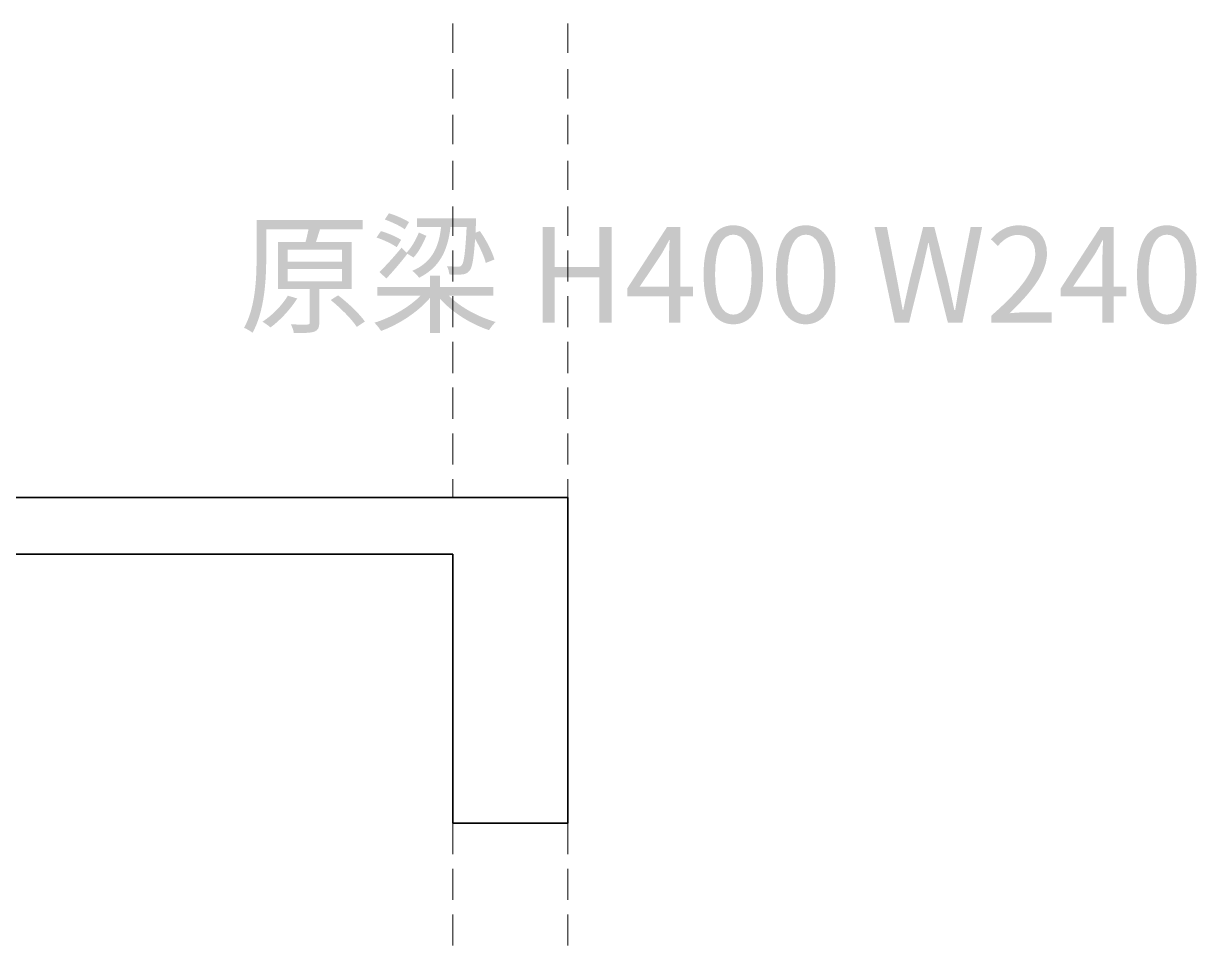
# Model space of a CAD drawing. Header units: millimetres. Extents: x -4600 to 229000, y -4300 to 19460.
# Drawn here: x 8034 to 10487, y 5833 to 7761 of the extents above; entities that cross this region are included whole.
import ezdxf

# ---------------------------------------------------------------- set-up
doc = ezdxf.new("R2010")
doc.units = ezdxf.units.MM
doc.header["$LTSCALE"] = 100
for name, color, linetype, lineweight in [('A-EX-BEAM', 8, 'Continuous', 13), ('A-EX-REFERENCE', 8, 'Continuous', 13), ('A-EX-SERVICE', 6, 'Continuous', 13), ('A-EX-WALL', 7, 'Continuous', 35)]:
    doc.layers.add(name, color=color, linetype=linetype, lineweight=lineweight)

# ---------------------------------------------------------------- blocks, each defined once
blk = doc.blocks.new('SOURCE_ORIGINAL')
at = {"layer": 'A-EX-BEAM'}
for p, q in [((8931.4, 5961.1), (8931.4, 5899.9)), ((9172.2, 5961.1), (9172.2, 5899.9)), ((8931.4, 5865.5), (8931.4, 5804.2)), ((9172.2, 5865.5), (9172.2, 5804.2)), ((8931.4, 5769.8), (8931.4, 5708.6)), ((9172.2, 5769.8), (9172.2, 5708.6)), ((8931.4, 5674.1), (8931.4, 5612.9)), ((9172.2, 5674.1), (9172.2, 5612.9)), ((8931.4, 5578.4), (8931.4, 5517.2)), ((9172.2, 5578.4), (9172.2, 5517.2)), ((8931.4, 5486.6), (8931.4, 5421.6)), ((9172.2, 5486.6), (9172.2, 5421.6)), ((8931.4, 5390.9), (8931.4, 5325.9)), ((9172.2, 5390.9), (9172.2, 5325.9)), ((8931.4, 5295.3), (8931.4, 5230.2)), ((9172.2, 5295.3), (9172.2, 5230.2)), ((8931.4, 5199.6), (8931.4, 5134.5)), ((9172.2, 5199.6), (9172.2, 5134.5)), ((8931.4, 5103.9), (8931.4, 5038.9)), ((9172.2, 5103.9), (9172.2, 5038.9)), ((8931.4, 5008.3), (8931.4, 4970)), ((9172.2, 5008.3), (9172.2, 4970)), ((8931.4, 4289.2), (8931.4, 4224.2)), ((9172.2, 4289.2), (9172.2, 4224.2)), ((8931.4, 4193.6), (8931.4, 4128.6)), ((9172.2, 4193.6), (9172.2, 4128.6)), ((8931.4, 4098), (8931.4, 4033)), ((9172.2, 4098), (9172.2, 4033))]:
    blk.add_line(p, q, dxfattribs=at)
at = {"layer": 'A-EX-SERVICE'}
for p, q in [((8931.4, 5961.1), (8931.4, 5899.9)), ((9172.2, 5961.1), (9172.2, 5899.9)), ((8931.4, 5865.5), (8931.4, 5804.2)), ((9172.2, 5865.5), (9172.2, 5804.2)), ((8931.4, 5769.8), (8931.4, 5708.6)), ((9172.2, 5769.8), (9172.2, 5708.6)), ((8931.4, 5674.1), (8931.4, 5612.9)), ((9172.2, 5674.1), (9172.2, 5612.9)), ((8931.4, 5578.4), (8931.4, 5517.2)), ((9172.2, 5578.4), (9172.2, 5517.2)), ((8931.4, 5486.6), (8931.4, 5421.6)), ((9172.2, 5486.6), (9172.2, 5421.6)), ((8931.4, 5390.9), (8931.4, 5325.9)), ((9172.2, 5390.9), (9172.2, 5325.9)), ((8931.4, 5295.3), (8931.4, 5230.2)), ((9172.2, 5295.3), (9172.2, 5230.2)), ((8931.4, 5199.6), (8931.4, 5134.5)), ((9172.2, 5199.6), (9172.2, 5134.5)), ((8931.4, 5103.9), (8931.4, 5038.9)), ((9172.2, 5103.9), (9172.2, 5038.9)), ((8931.4, 5008.3), (8931.4, 4970)), ((9172.2, 5008.3), (9172.2, 4970)), ((8931.4, 4289.2), (8931.4, 4224.2)), ((9172.2, 4289.2), (9172.2, 4224.2)), ((8931.4, 4193.6), (8931.4, 4128.6)), ((9172.2, 4193.6), (9172.2, 4128.6)), ((8931.4, 4098), (8931.4, 4033)), ((9172.2, 4098), (9172.2, 4033))]:
    blk.add_line(p, q, dxfattribs=at)
at = {"layer": 'A-EX-WALL'}
for p, q in [((6591.9, 4970), (9172.2, 4970)), ((9172.2, 4970), (9172.2, 4289.2)), ((8931.4, 4851.4), (6472.9, 4851.4)), ((8931.4, 4289.2), (8931.4, 4851.4)), ((9172.2, 4289.2), (8931.4, 4289.2))]:
    blk.add_line(p, q, dxfattribs=at)
blk = doc.blocks.new('SOURCE_LABELS')
at = {"layer": 'A-EX-REFERENCE'}
h = blk.add_hatch(color=256, dxfattribs=at)
edge = h.paths.add_edge_path()
edge.add_line((8565.8, 5504.2), (8565.8, 5405.7))
edge.add_line((8565.8, 5405.7), (8632.4, 5405.7))
edge.add_line((8632.4, 5405.7), (8632.4, 5336.1))
edge.add_spline(control_points=[(8632.4, 5336.1), (8632.4, 5332.9), (8631.3, 5331.8), (8627.2, 5331.5)], knot_values=[0, 0, 0, 0, 1, 1, 1, 1], degree=3, periodic=0)
edge.add_spline(control_points=[(8627.2, 5331.5), (8623.1, 5331.5), (8609, 5331.5), (8592.9, 5331.8)], knot_values=[0, 0, 0, 0, 1, 1, 1, 1], degree=3, periodic=0)
edge.add_spline(control_points=[(8592.9, 5331.8), (8595.6, 5326.6), (8598.3, 5318.9), (8599.1, 5313.8)], knot_values=[0, 0, 0, 0, 1, 1, 1, 1], degree=3, periodic=0)
edge.add_spline(control_points=[(8599.1, 5313.8), (8620.4, 5313.8), (8633.8, 5313.8), (8642, 5316.8), (8650.2, 5319.8), (8652.3, 5325.2), (8652.3, 5335.9)], knot_values=[0, 0, 0, 0, 1, 1, 1, 2, 2, 2, 2], degree=3, periodic=0)
edge.add_line((8652.3, 5335.9), (8652.3, 5405.7))
edge.add_line((8652.3, 5405.7), (8720.3, 5405.7))
edge.add_line((8720.3, 5405.7), (8720.3, 5504.2))
edge.add_line((8720.3, 5504.2), (8645.2, 5504.2))
edge.add_spline(control_points=[(8645.2, 5504.2), (8648, 5512.4), (8651, 5521.7), (8653.7, 5530.7)], knot_values=[0, 0, 0, 0, 1, 1, 1, 1], degree=3, periodic=0)
edge.add_line((8653.7, 5530.7), (8742.7, 5530.7))
edge.add_line((8742.7, 5530.7), (8742.7, 5549.8))
edge.add_line((8742.7, 5549.8), (8521.1, 5549.8))
edge.add_line((8521.1, 5549.8), (8521.1, 5470.6))
edge.add_spline(control_points=[(8521.1, 5470.6), (8521.1, 5427.8), (8518.9, 5367.5), (8494.9, 5324.7)], knot_values=[0, 0, 0, 0, 1, 1, 1, 1], degree=3, periodic=0)
edge.add_spline(control_points=[(8494.9, 5324.7), (8499.8, 5322.8), (8508.8, 5317.6), (8512.6, 5314.3)], knot_values=[0, 0, 0, 0, 1, 1, 1, 1], degree=3, periodic=0)
edge.add_spline(control_points=[(8512.6, 5314.3), (8537.7, 5359), (8541.3, 5425.4), (8541.3, 5470.6)], knot_values=[0, 0, 0, 0, 1, 1, 1, 1], degree=3, periodic=0)
edge.add_line((8541.3, 5470.6), (8541.3, 5530.7))
edge.add_line((8541.3, 5530.7), (8629.7, 5530.7))
edge.add_spline(control_points=[(8629.7, 5530.7), (8628.1, 5522.8), (8625.9, 5512.7), (8623.4, 5504.2)], knot_values=[0, 0, 0, 0, 1, 1, 1, 1], degree=3, periodic=0)
edge.add_line((8623.4, 5504.2), (8565.8, 5504.2))
edge = h.paths.add_edge_path(flags=0)
edge.add_spline(control_points=[(8586.6, 5391.8), (8574, 5371.3), (8553.8, 5350.6), (8533.4, 5337.5)], knot_values=[0, 0, 0, 0, 1, 1, 1, 1], degree=3, periodic=0)
edge.add_spline(control_points=[(8533.4, 5337.5), (8538.3, 5334.5), (8546.5, 5328.8), (8550.3, 5325.5)], knot_values=[0, 0, 0, 0, 1, 1, 1, 1], degree=3, periodic=0)
edge.add_spline(control_points=[(8550.3, 5325.5), (8570.2, 5340.2), (8591.8, 5363.1), (8606.2, 5386.1)], knot_values=[0, 0, 0, 0, 1, 1, 1, 1], degree=3, periodic=0)
edge.add_line((8606.2, 5386.1), (8586.6, 5391.8))
edge = h.paths.add_edge_path(flags=0)
edge.add_spline(control_points=[(8676.1, 5382.8), (8696.5, 5366.4), (8720.3, 5342.7), (8730.7, 5326.6)], knot_values=[0, 0, 0, 0, 1, 1, 1, 1], degree=3, periodic=0)
edge.add_line((8730.7, 5326.6), (8747.6, 5337.8))
edge.add_spline(control_points=[(8747.6, 5337.8), (8736.4, 5354.1), (8712.4, 5376.8), (8691.6, 5392.6)], knot_values=[0, 0, 0, 0, 1, 1, 1, 1], degree=3, periodic=0)
edge.add_line((8691.6, 5392.6), (8676.1, 5382.8))
h.paths.add_polyline_path([(8586, 5447.5), (8699.5, 5447.5), (8699.5, 5422.1), (8586, 5422.1), (8586, 5447.5)], flags=0)
h.paths.add_polyline_path([(8586, 5487.8), (8699.5, 5487.8), (8699.5, 5463), (8586, 5463), (8586, 5487.8)], flags=0)
h = blk.add_hatch(color=256, dxfattribs=at)
edge = h.paths.add_edge_path()
edge.add_spline(control_points=[(8789.3, 5551.1), (8803.8, 5546), (8821.8, 5537.5), (8831.1, 5530.7)], knot_values=[0, 0, 0, 0, 1, 1, 1, 1], degree=3, periodic=0)
edge.add_line((8831.1, 5530.7), (8839.8, 5545.7))
edge.add_spline(control_points=[(8839.8, 5545.7), (8830.5, 5552), (8812, 5560.1), (8797.8, 5564.2)], knot_values=[0, 0, 0, 0, 1, 1, 1, 1], degree=3, periodic=0)
edge.add_line((8797.8, 5564.2), (8789.3, 5551.1))
h = blk.add_hatch(color=256, dxfattribs=at)
edge = h.paths.add_edge_path()
edge.add_line((8856.4, 5553.6), (8856.4, 5535.6))
edge.add_line((8856.4, 5535.6), (8906.9, 5535.6))
edge.add_spline(control_points=[(8906.9, 5535.6), (8902.3, 5489.2), (8884.8, 5460.3), (8846.9, 5443.9)], knot_values=[0, 0, 0, 0, 1, 1, 1, 1], degree=3, periodic=0)
edge.add_spline(control_points=[(8846.9, 5443.9), (8851, 5440.6), (8858.3, 5433.3), (8861.1, 5429.4)], knot_values=[0, 0, 0, 0, 1, 1, 1, 1], degree=3, periodic=0)
edge.add_spline(control_points=[(8861.1, 5429.4), (8900.9, 5449.6), (8920.6, 5481.6), (8926.6, 5535.6)], knot_values=[0, 0, 0, 0, 1, 1, 1, 1], degree=3, periodic=0)
edge.add_line((8926.6, 5535.6), (8960.4, 5535.6))
edge.add_spline(control_points=[(8960.4, 5535.6), (8957.7, 5481.3), (8954.7, 5460.8), (8950, 5455.6)], knot_values=[0, 0, 0, 0, 1, 1, 1, 1], degree=3, periodic=0)
edge.add_spline(control_points=[(8950, 5455.6), (8947.8, 5452.9), (8945.7, 5452.6), (8941.8, 5452.6), (8938, 5452.6), (8929.3, 5452.6), (8919.2, 5453.7)], knot_values=[0, 0, 0, 0, 1, 1, 1, 2, 2, 2, 2], degree=3, periodic=0)
edge.add_spline(control_points=[(8919.2, 5453.7), (8921.9, 5448.8), (8923.8, 5441.4), (8924.1, 5436.3)], knot_values=[0, 0, 0, 0, 1, 1, 1, 1], degree=3, periodic=0)
edge.add_spline(control_points=[(8924.1, 5436.3), (8934.7, 5435.7), (8945.1, 5435.4), (8950.8, 5436.3)], knot_values=[0, 0, 0, 0, 1, 1, 1, 1], degree=3, periodic=0)
edge.add_spline(control_points=[(8950.8, 5436.3), (8957.4, 5436.8), (8962, 5438.7), (8966.4, 5443.9), (8972.1, 5450.7), (8975.1, 5467.9), (8978.1, 5510.5)], knot_values=[0, 0, 0, 0, 1, 1, 1, 2, 2, 2, 2], degree=3, periodic=0)
edge.add_spline(control_points=[(8978.1, 5510.5), (8988.2, 5493.3), (8997.2, 5473.6), (9000.5, 5460.3)], knot_values=[0, 0, 0, 0, 1, 1, 1, 1], degree=3, periodic=0)
edge.add_line((9000.5, 5460.3), (9018.5, 5467.6))
edge.add_spline(control_points=[(9018.5, 5467.6), (9013.9, 5484), (9001, 5508.8), (8988.2, 5527.1)], knot_values=[0, 0, 0, 0, 1, 1, 1, 1], degree=3, periodic=0)
edge.add_line((8988.2, 5527.1), (8978.9, 5523.6))
edge.add_line((8978.9, 5523.6), (8980, 5545.1))
edge.add_spline(control_points=[(8980, 5545.1), (8980.3, 5547.6), (8980.3, 5553.6), (8980.3, 5553.6)], knot_values=[0, 0, 0, 0, 1, 1, 1, 1], degree=3, periodic=0)
edge.add_line((8980.3, 5553.6), (8856.4, 5553.6))
h = blk.add_hatch(color=256, dxfattribs=at)
edge = h.paths.add_edge_path()
edge.add_spline(control_points=[(8860.5, 5524.1), (8855.1, 5510.5), (8845.5, 5492.7), (8834.6, 5481.8)], knot_values=[0, 0, 0, 0, 1, 1, 1, 1], degree=3, periodic=0)
edge.add_line((8834.6, 5481.8), (8824.2, 5492.2))
edge.add_spline(control_points=[(8824.2, 5492.2), (8808.7, 5473.4), (8790.7, 5453.5), (8777.9, 5441.4)], knot_values=[0, 0, 0, 0, 1, 1, 1, 1], degree=3, periodic=0)
edge.add_line((8777.9, 5441.4), (8792.6, 5427.8))
edge.add_spline(control_points=[(8792.6, 5427.8), (8807, 5443.4), (8823.1, 5461.9), (8836.5, 5479.6)], knot_values=[0, 0, 0, 0, 1, 1, 1, 1], degree=3, periodic=0)
edge.add_line((8836.5, 5479.6), (8849.3, 5471.7))
edge.add_spline(control_points=[(8849.3, 5471.7), (8860.8, 5483.7), (8869.8, 5502.6), (8876.1, 5517)], knot_values=[0, 0, 0, 0, 1, 1, 1, 1], degree=3, periodic=0)
edge.add_line((8876.1, 5517), (8860.5, 5524.1))
edge = h.paths.add_edge_path(flags=0)
edge.add_spline(control_points=[(8771.9, 5513.5), (8786.6, 5508.6), (8804.9, 5500.1), (8814.1, 5493.3)], knot_values=[0, 0, 0, 0, 1, 1, 1, 1], degree=3, periodic=0)
edge.add_line((8814.1, 5493.3), (8823.4, 5508.6))
edge.add_spline(control_points=[(8823.4, 5508.6), (8813.6, 5515.1), (8795.3, 5523), (8781.1, 5526.9)], knot_values=[0, 0, 0, 0, 1, 1, 1, 1], degree=3, periodic=0)
edge.add_line((8781.1, 5526.9), (8771.9, 5513.5))
blk.add_hatch(color=256, dxfattribs=at).paths.add_polyline_path([(9119.7, 5335.6), (9144.8, 5335.6), (9144.8, 5430), (9238.2, 5430), (9238.2, 5335.6), (9263.5, 5335.6), (9263.5, 5535.6), (9238.2, 5535.6), (9238.2, 5451.8), (9144.8, 5451.8), (9144.8, 5535.6), (9119.7, 5535.6), (9119.7, 5335.6)])
h = blk.add_hatch(color=256, dxfattribs=at)
h.paths.add_polyline_path([(9383.6, 5335.6), (9407, 5335.6), (9407, 5390.7), (9433.8, 5390.7), (9433.8, 5410.6), (9407, 5410.6), (9407, 5535.6), (9379.5, 5535.6), (9296.3, 5407.1), (9296.3, 5390.7), (9383.6, 5390.7), (9383.6, 5335.6)])
edge = h.paths.add_edge_path(flags=0)
edge.add_line((9383.6, 5410.6), (9322.2, 5410.6))
edge.add_line((9322.2, 5410.6), (9367.8, 5478.8))
edge.add_spline(control_points=[(9367.8, 5478.8), (9373.5, 5488.7), (9378.9, 5498.7), (9383.9, 5508.3)], knot_values=[0, 0, 0, 0, 1, 1, 1, 1], degree=3, periodic=0)
edge.add_line((9383.9, 5508.3), (9384.9, 5508.3))
edge.add_spline(control_points=[(9384.9, 5508.3), (9384.4, 5498.2), (9383.6, 5481.8), (9383.6, 5472)], knot_values=[0, 0, 0, 0, 1, 1, 1, 1], degree=3, periodic=0)
edge.add_line((9383.6, 5472), (9383.6, 5410.6))
h = blk.add_hatch(color=256, dxfattribs=at)
edge = h.paths.add_edge_path()
edge.add_spline(control_points=[(9518.1, 5332), (9556, 5332), (9580.3, 5366.4), (9580.3, 5436.3), (9580.3, 5505.6), (9556, 5539.1), (9518.1, 5539.1), (9479.9, 5539.1), (9455.9, 5505.6), (9455.9, 5436.3), (9455.9, 5366.4), (9479.9, 5332), (9518.1, 5332)], knot_values=[0, 0, 0, 0, 1, 1, 1, 2, 2, 2, 3, 3, 3, 4, 4, 4, 4], degree=3, periodic=0)
edge = h.paths.add_edge_path(flags=0)
edge.add_spline(control_points=[(9518.1, 5352.2), (9495.5, 5352.2), (9479.9, 5377.6), (9479.9, 5436.3), (9479.9, 5494.7), (9495.5, 5519.5), (9518.1, 5519.5), (9540.7, 5519.5), (9556.3, 5494.7), (9556.3, 5436.3), (9556.3, 5377.6), (9540.7, 5352.2), (9518.1, 5352.2)], knot_values=[0, 0, 0, 0, 1, 1, 1, 2, 2, 2, 3, 3, 3, 4, 4, 4, 4], degree=3, periodic=0)
h = blk.add_hatch(color=256, dxfattribs=at)
edge = h.paths.add_edge_path()
edge.add_spline(control_points=[(9669.5, 5332), (9707.5, 5332), (9731.7, 5366.4), (9731.7, 5436.3), (9731.7, 5505.6), (9707.5, 5539.1), (9669.5, 5539.1), (9631.3, 5539.1), (9607.3, 5505.6), (9607.3, 5436.3), (9607.3, 5366.4), (9631.3, 5332), (9669.5, 5332)], knot_values=[0, 0, 0, 0, 1, 1, 1, 2, 2, 2, 3, 3, 3, 4, 4, 4, 4], degree=3, periodic=0)
edge = h.paths.add_edge_path(flags=0)
edge.add_spline(control_points=[(9669.5, 5352.2), (9646.9, 5352.2), (9631.3, 5377.6), (9631.3, 5436.3), (9631.3, 5494.7), (9646.9, 5519.5), (9669.5, 5519.5), (9692.2, 5519.5), (9707.7, 5494.7), (9707.7, 5436.3), (9707.7, 5377.6), (9692.2, 5352.2), (9669.5, 5352.2)], knot_values=[0, 0, 0, 0, 1, 1, 1, 2, 2, 2, 3, 3, 3, 4, 4, 4, 4], degree=3, periodic=0)
h = blk.add_hatch(color=256, dxfattribs=at)
edge = h.paths.add_edge_path()
edge.add_line((9855.6, 5335.6), (9885.6, 5335.6))
edge.add_line((9885.6, 5335.6), (9915.4, 5456.2))
edge.add_spline(control_points=[(9915.4, 5456.2), (9918.6, 5472), (9922.5, 5486.5), (9925.5, 5501.8)], knot_values=[0, 0, 0, 0, 1, 1, 1, 1], degree=3, periodic=0)
edge.add_line((9925.5, 5501.8), (9926.6, 5501.8))
edge.add_spline(control_points=[(9926.6, 5501.8), (9929.8, 5486.5), (9932.8, 5472), (9936.4, 5456.2)], knot_values=[0, 0, 0, 0, 1, 1, 1, 1], degree=3, periodic=0)
edge.add_line((9936.4, 5456.2), (9966.7, 5335.6))
edge.add_line((9966.7, 5335.6), (9997.2, 5335.6))
edge.add_line((9997.2, 5335.6), (10038.4, 5535.6))
edge.add_line((10038.4, 5535.6), (10014.4, 5535.6))
edge.add_line((10014.4, 5535.6), (9992.9, 5426.7))
edge.add_spline(control_points=[(9992.9, 5426.7), (9989.3, 5405.2), (9985.5, 5383.6), (9981.9, 5361.8)], knot_values=[0, 0, 0, 0, 1, 1, 1, 1], degree=3, periodic=0)
edge.add_line((9981.9, 5361.8), (9980.3, 5361.8))
edge.add_spline(control_points=[(9980.3, 5361.8), (9975.4, 5383.6), (9971, 5405.4), (9966.1, 5426.7)], knot_values=[0, 0, 0, 0, 1, 1, 1, 1], degree=3, periodic=0)
edge.add_line((9966.1, 5426.7), (9938.3, 5535.6))
edge.add_line((9938.3, 5535.6), (9915.1, 5535.6))
edge.add_line((9915.1, 5535.6), (9887.5, 5426.7))
edge.add_spline(control_points=[(9887.5, 5426.7), (9882.6, 5405.2), (9877.7, 5383.6), (9873.4, 5361.8)], knot_values=[0, 0, 0, 0, 1, 1, 1, 1], degree=3, periodic=0)
edge.add_line((9873.4, 5361.8), (9872.3, 5361.8))
edge.add_spline(control_points=[(9872.3, 5361.8), (9868.2, 5383.6), (9864.3, 5405.2), (9860.3, 5426.7)], knot_values=[0, 0, 0, 0, 1, 1, 1, 1], degree=3, periodic=0)
edge.add_line((9860.3, 5426.7), (9839.2, 5535.6))
edge.add_line((9839.2, 5535.6), (9813.3, 5535.6))
edge.add_line((9813.3, 5535.6), (9855.6, 5335.6))
h = blk.add_hatch(color=256, dxfattribs=at)
edge = h.paths.add_edge_path()
edge.add_line((10057.8, 5335.6), (10183.6, 5335.6))
edge.add_line((10183.6, 5335.6), (10183.6, 5357.1))
edge.add_line((10183.6, 5357.1), (10128.2, 5357.1))
edge.add_spline(control_points=[(10128.2, 5357.1), (10118.1, 5357.1), (10105.8, 5356), (10095.5, 5355.2)], knot_values=[0, 0, 0, 0, 1, 1, 1, 1], degree=3, periodic=0)
edge.add_spline(control_points=[(10095.5, 5355.2), (10142.4, 5399.7), (10174, 5440.4), (10174, 5480.5), (10174, 5515.9), (10151.4, 5539.1), (10115.6, 5539.1), (10090.3, 5539.1), (10072.8, 5527.7), (10056.7, 5509.9)], knot_values=[0, 0, 0, 0, 1, 1, 1, 2, 2, 2, 3, 3, 3, 3], degree=3, periodic=0)
edge.add_line((10056.7, 5509.9), (10071.2, 5495.7))
edge.add_spline(control_points=[(10071.2, 5495.7), (10082.4, 5509.1), (10096.3, 5518.9), (10112.6, 5518.9), (10137.5, 5518.9), (10149.5, 5502.3), (10149.5, 5479.4), (10149.5, 5445), (10120.6, 5405.2), (10057.8, 5350.3)], knot_values=[0, 0, 0, 0, 1, 1, 1, 2, 2, 2, 3, 3, 3, 3], degree=3, periodic=0)
edge.add_line((10057.8, 5350.3), (10057.8, 5335.6))
h = blk.add_hatch(color=256, dxfattribs=at)
h.paths.add_polyline_path([(10290, 5335.6), (10313.5, 5335.6), (10313.5, 5390.7), (10340.2, 5390.7), (10340.2, 5410.6), (10313.5, 5410.6), (10313.5, 5535.6), (10285.9, 5535.6), (10202.7, 5407.1), (10202.7, 5390.7), (10290, 5390.7), (10290, 5335.6)])
edge = h.paths.add_edge_path(flags=0)
edge.add_line((10290, 5410.6), (10228.6, 5410.6))
edge.add_line((10228.6, 5410.6), (10274.2, 5478.8))
edge.add_spline(control_points=[(10274.2, 5478.8), (10279.9, 5488.7), (10285.4, 5498.7), (10290.3, 5508.3)], knot_values=[0, 0, 0, 0, 1, 1, 1, 1], degree=3, periodic=0)
edge.add_line((10290.3, 5508.3), (10291.4, 5508.3))
edge.add_spline(control_points=[(10291.4, 5508.3), (10290.8, 5498.2), (10290, 5481.8), (10290, 5472)], knot_values=[0, 0, 0, 0, 1, 1, 1, 1], degree=3, periodic=0)
edge.add_line((10290, 5472), (10290, 5410.6))
h = blk.add_hatch(color=256, dxfattribs=at)
edge = h.paths.add_edge_path()
edge.add_spline(control_points=[(10424.5, 5332), (10462.4, 5332), (10486.7, 5366.4), (10486.7, 5436.3), (10486.7, 5505.6), (10462.4, 5539.1), (10424.5, 5539.1), (10386.3, 5539.1), (10362.3, 5505.6), (10362.3, 5436.3), (10362.3, 5366.4), (10386.3, 5332), (10424.5, 5332)], knot_values=[0, 0, 0, 0, 1, 1, 1, 2, 2, 2, 3, 3, 3, 4, 4, 4, 4], degree=3, periodic=0)
edge = h.paths.add_edge_path(flags=0)
edge.add_spline(control_points=[(10424.5, 5352.2), (10401.9, 5352.2), (10386.3, 5377.6), (10386.3, 5436.3), (10386.3, 5494.7), (10401.9, 5519.5), (10424.5, 5519.5), (10447.2, 5519.5), (10462.7, 5494.7), (10462.7, 5436.3), (10462.7, 5377.6), (10447.2, 5352.2), (10424.5, 5352.2)], knot_values=[0, 0, 0, 0, 1, 1, 1, 2, 2, 2, 3, 3, 3, 4, 4, 4, 4], degree=3, periodic=0)
h = blk.add_hatch(color=256, dxfattribs=at)
edge = h.paths.add_edge_path()
edge.add_line((8883.7, 5433.5), (8883.7, 5410.3))
edge.add_line((8883.7, 5410.3), (8773.8, 5410.3))
edge.add_line((8773.8, 5410.3), (8773.8, 5392.1))
edge.add_line((8773.8, 5392.1), (8864.3, 5392.1))
edge.add_spline(control_points=[(8864.3, 5392.1), (8840.1, 5367.5), (8802.1, 5346), (8767.5, 5335.3)], knot_values=[0, 0, 0, 0, 1, 1, 1, 1], degree=3, periodic=0)
edge.add_spline(control_points=[(8767.5, 5335.3), (8772.1, 5331.2), (8778.1, 5323.3), (8781.4, 5318.1)], knot_values=[0, 0, 0, 0, 1, 1, 1, 1], degree=3, periodic=0)
edge.add_spline(control_points=[(8781.4, 5318.1), (8818, 5331.5), (8858.1, 5357.1), (8883.7, 5387.2)], knot_values=[0, 0, 0, 0, 1, 1, 1, 1], degree=3, periodic=0)
edge.add_line((8883.7, 5387.2), (8883.7, 5313.8))
edge.add_line((8883.7, 5313.8), (8905, 5313.8))
edge.add_line((8905, 5313.8), (8905, 5385.2))
edge.add_spline(control_points=[(8905, 5385.2), (8930.4, 5356.6), (8969.9, 5332.3), (9007.3, 5319.8)], knot_values=[0, 0, 0, 0, 1, 1, 1, 1], degree=3, periodic=0)
edge.add_spline(control_points=[(9007.3, 5319.8), (9010.3, 5324.9), (9016.6, 5332.9), (9021.2, 5336.9)], knot_values=[0, 0, 0, 0, 1, 1, 1, 1], degree=3, periodic=0)
edge.add_spline(control_points=[(9021.2, 5336.9), (8984.9, 5347.3), (8946.7, 5367.8), (8923, 5392.1)], knot_values=[0, 0, 0, 0, 1, 1, 1, 1], degree=3, periodic=0)
edge.add_line((8923, 5392.1), (9016.1, 5392.1))
edge.add_line((9016.1, 5392.1), (9016.1, 5410.3))
edge.add_line((9016.1, 5410.3), (8905, 5410.3))
edge.add_line((8905, 5410.3), (8905, 5433.5))
edge.add_line((8905, 5433.5), (8883.7, 5433.5))
blk = doc.blocks.new('A01_SHEET')
for name in ['SOURCE_ORIGINAL', 'SOURCE_LABELS']:
    blk.add_blockref(name, (0, 1800))

msp = doc.modelspace()

# ---------------------------------------------------------------- block references
msp.add_blockref('A01_SHEET', (0, 0))

doc.saveas('drawing.dxf')
